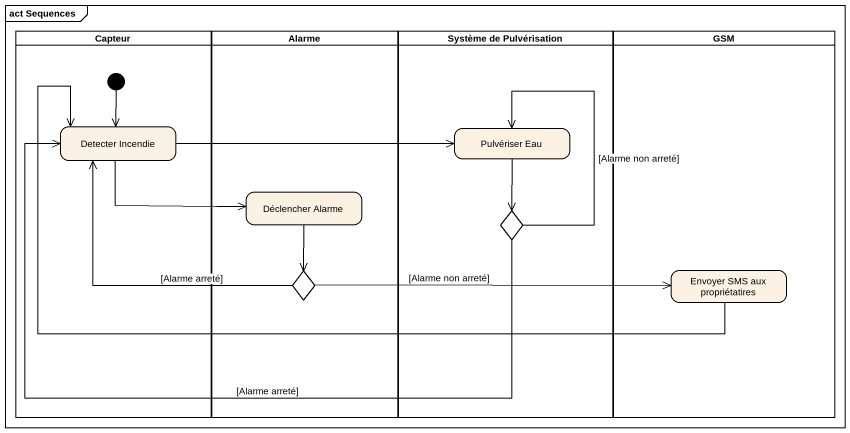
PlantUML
@startuml
mainframe act Sequences
hide empty description
state Capteur <<partition>> {
  state "Detecter Incendie" as Detecter_Incendie
  [*] --> Detecter_Incendie
}
state Alarme <<partition>> {
  state "Déclencher Alarme" as Déclencher_Alarme
  state choice2 <<choice>>
}
state "Système de Pulvérisation" as Système_de_Pulvérisation <<partition>> {
  state "Pulvériser Eau" as Pulvériser_Eau
  state choice1 <<choice>>
}
state GSM <<partition>> {
  state "Envoyer SMS aux propriétatires" as Envoyer_SMS_aux
}
Detecter_Incendie -right-> Pulvériser_Eau
Detecter_Incendie -right-> Déclencher_Alarme
Pulvériser_Eau --> choice1
Déclencher_Alarme --> choice2
choice1 -left-> Detecter_Incendie : [Alarme arreté]
choice1 -up-> Pulvériser_Eau : [Alarme non arreté]
choice2 -up-> Detecter_Incendie : [Alarme arreté]
choice2 -right-> Envoyer_SMS_aux : [Alarme non arreté]
Envoyer_SMS_aux -left-> Detecter_Incendie
@enduml
